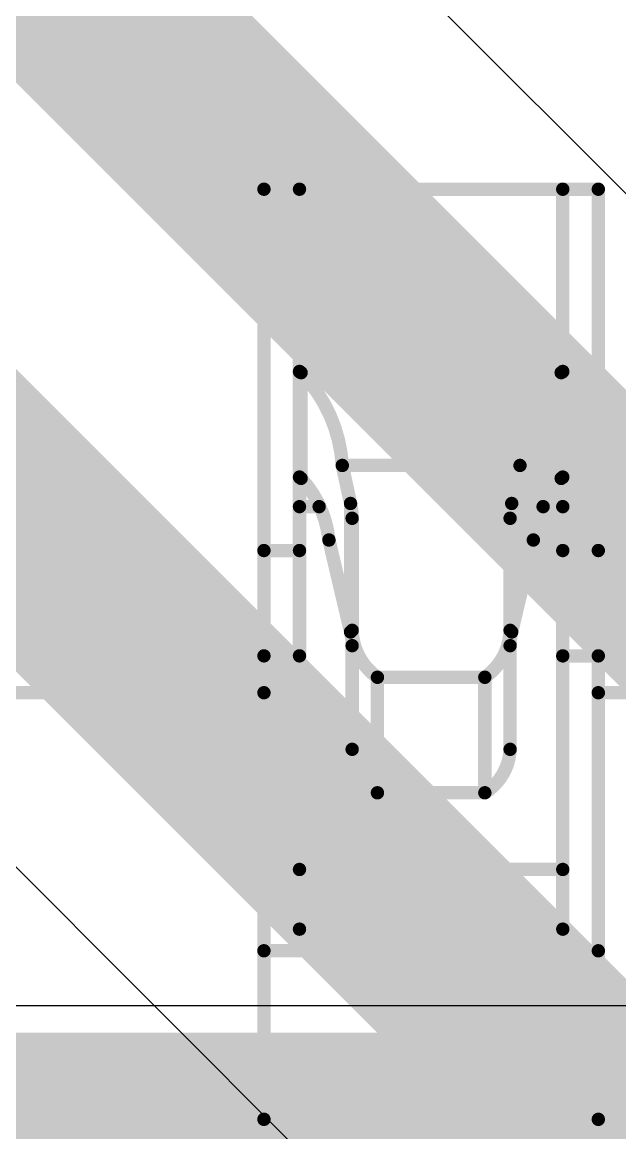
# Model space of a CAD drawing. Header units: inches. Extents: x -6 to 5433, y -4 to 5447.
# Drawn here: x 8.827 to 9.394, y 26.502 to 27.557 of the extents above; entities that cross this region are included whole.
import ezdxf

# ---------------------------------------------------------------- set-up
doc = ezdxf.new("R2010")
doc.units = ezdxf.units.IN
for name, color, linetype in [('Ground', 16, 'Continuous'), ('Mechanical 4', 56, 'Continuous'), ('Top Layer', 1, 'Continuous'), ('Top Solder', 216, 'Continuous')]:
    doc.layers.add(name, color=color, linetype=linetype)

# ---------------------------------------------------------------- blocks, each defined once
blk = doc.blocks.new('QTH_030_01_L_D_A_K_TR_154')
at = {"layer": 'Top Solder'}
for points in [[(5.49590087, 3.91260076), (6.00410153, 3.91260076), (6.00410153, 2.25940112), (5.49590087, 2.25940112)], [(5.99589987, 3.91260076), (6.50410053, 3.91260076), (6.50410053, 2.25940112), (5.99589987, 2.25940112)]]:
    blk.add_hatch(color=216, dxfattribs=at).paths.add_polyline_path(points)

msp = doc.modelspace()

# ---------------------------------------------------------------- linework, layer by layer
at = {"layer": 'Ground'}
for p, q in [((4.635789559999999, 30.9391304), (14.45547782, 21.11944214)), ((13.3982841, 23.39513228), (7.37917498, 29.41423886))]:
    msp.add_line(p, q, dxfattribs=at)
for points in [[(4.8006, 31.10394084, 0.2032, 0.2032, 0), (15.09579404, 20.8087468, 0.2032, 0.2032, 0)], [(7.146096959999999, 29.317696, 0.2032, 0.2032, 0), (15.10239296, 21.3614, 0.2032, 0.2032, 0)]]:
    msp.add_lwpolyline(points, format="xyseb", dxfattribs=at)
at = {"layer": 'Mechanical 4'}
for points in [[(9.0561541, 27.39794622, 0.0127, 0.0127, 0), (9.3736541, 27.39794622, 0.0127, 0.0127, 0)], [(9.0561541, 26.5149457, 0.0127, 0.0127, 0), (9.0561541, 27.39794622, 0.0127, 0.0127, 0)], [(9.08990562, 26.69548128, 0.0127, 0.0127, 0), (9.08990562, 27.39794622, 0.0127, 0.0127, 0)], [(9.33990512, 26.69548128, 0.0127, 0.0127, 0), (9.33990512, 27.39794622, 0.0127, 0.0127, 0)], [(9.3736541, 26.5149457, 0.0127, 0.0127, 0), (9.3736541, 27.39794622, 0.0127, 0.0127, 0)], [(9.0899996, 27.224609, 0.0127, 0.0127, -0.0326054854900271), (9.089903080000001, 27.22474616, 0.0127, 0.0127, 0)], [(9.08990562, 27.22494682, 0.0127, 0.0127, 0), (9.33990512, 27.22494682, 0.0127, 0.0127, 0)], [(9.09007072, 27.22453788, 0.0127, 0.0127, -0.02828759407370729), (9.09000214, 27.224609, 0.0127, 0.0127, 0)], [(9.090164699999999, 27.22445914, 0.0127, 0.0127, -0.02675080195498247), (9.09007072, 27.22453788, 0.0127, 0.0127, 0)], [(9.09028916, 27.22437278, 0.0127, 0.0127, -0.02199381122889191), (9.090164699999999, 27.22445914, 0.0127, 0.0127, 0)], [(9.090456799999998, 27.22427626, 0.0127, 0.0127, -0.01668692775110272), (9.09028916, 27.22437278, 0.0127, 0.0127, 0)], [(9.09066, 27.22416958, 0.0127, 0.0127, -0.009375562057517167), (9.09045426, 27.22427626, 0.0127, 0.0127, 0)], [(9.09089876, 27.22405528, 0.0127, 0.0127, -0.005205298928596965), (9.09066, 27.22416704, 0.0127, 0.0127, 0)], [(9.09089876, 27.22405528, 0.0127, 0.0127, 0), (9.091155299999999, 27.2239359, 0.0127, 0.0127, 0)], [(9.091155299999999, 27.2239359, 0.0127, 0.0127, 0), (9.091424539999998, 27.22381652, 0.0127, 0.0127, 0)], [(9.091424539999998, 27.12343572, 0.0127, 0.0127, 0), (9.091424539999998, 27.22381652, 0.0127, 0.0127, 0)], [(9.091424539999998, 27.22381652, 0.0127, 0.0127, -0.1798941776662689), (9.13053292, 27.13571154, 0.0127, 0.0127, 0)], [(9.299277819999999, 27.13571154, 0.0127, 0.0127, -0.1798941776662689), (9.3383862, 27.22381652, 0.0127, 0.0127, 0)], [(9.3383862, 27.22381652, 0.0127, 0.0127, 0), (9.33889674, 27.22405274, 0.0127, 0.0127, 0)], [(9.3383862, 27.12343572, 0.0127, 0.0127, 0), (9.3383862, 27.22381652, 0.0127, 0.0127, 0)], [(9.33889674, 27.22405274, 0.0127, 0.0127, 0), (9.33913296, 27.2241645, 0.0127, 0.0127, 0)], [(9.339343779999998, 27.22427118, 0.0127, 0.0127, -0.007070259544648636), (9.33913296, 27.2241645, 0.0127, 0.0127, 0)], [(9.339519039999999, 27.22437024, 0.0127, 0.0127, -0.01220881844526763), (9.33934124, 27.22427118, 0.0127, 0.0127, 0)], [(9.33966128, 27.22446168, 0.0127, 0.0127, -0.02261982994822767), (9.33952158, 27.22437024, 0.0127, 0.0127, 0)], [(9.3397578, 27.22454042, 0.0127, 0.0127, -0.03188108952632918), (9.339658739999999, 27.22446168, 0.0127, 0.0127, 0)], [(9.33982384, 27.22461408, 0.0127, 0.0127, -0.03744577971802591), (9.3397578, 27.22454042, 0.0127, 0.0127, 0)], [(9.33986956, 27.22468012, 0.0127, 0.0127, -0.0326886642812205), (9.33982384, 27.22461154, 0.0127, 0.0127, 0)], [(9.33990258, 27.22474616, 0.0127, 0.0127, -0.01323434488207277), (9.33986702, 27.22468012, 0.0127, 0.0127, 0)], [(9.13053292, 27.13571154, 0.0127, 0.0127, 0), (9.299277819999999, 27.13571154, 0.0127, 0.0127, 0)], [(9.13053292, 27.13571154, 0.0127, 0.0127, 0), (9.1383866, 27.0996156, 0.0127, 0.0127, 0)], [(9.29142414, 27.0996156, 0.0127, 0.0127, 0), (9.299277819999999, 27.13571154, 0.0127, 0.0127, 0)], [(9.09000214, 27.1244949, 0.0127, 0.0127, -0.02859692944969303), (9.089903080000001, 27.12467778, 0.0127, 0.0127, 0)], [(9.090164699999999, 27.12429678, 0.0127, 0.0127, -0.05432141879523286), (9.090004679999998, 27.12449744, 0.0127, 0.0127, 0)], [(9.09028916, 27.1241774, 0.0127, 0.0127, -0.02338615136257071), (9.090164699999999, 27.12429424, 0.0127, 0.0127, 0)], [(9.09045426, 27.12405294, 0.0127, 0.0127, -0.01856230620064874), (9.09028916, 27.12417994, 0.0127, 0.0127, 0)], [(9.09066, 27.12390816, 0.0127, 0.0127, -0.01073692515554135), (9.09045426, 27.1240504, 0.0127, 0.0127, 0)], [(9.09089876, 27.12375576, 0.0127, 0.0127, -0.006054831039787345), (9.09066254, 27.12390816, 0.0127, 0.0127, 0)], [(9.09089876, 27.1237583, 0.0127, 0.0127, 0), (9.091155299999999, 27.12359828, 0.0127, 0.0127, 0)], [(9.091155299999999, 27.12359828, 0.0127, 0.0127, 0), (9.091424539999998, 27.12343572, 0.0127, 0.0127, 0)], [(9.091424539999998, 27.12343826, 0.0127, 0.0127, -0.1625908253546253), (9.11786594, 27.0649446, 0.0127, 0.0127, 0)], [(9.3119448, 27.0649446, 0.0127, 0.0127, -0.1625908253546254), (9.3383862, 27.12343826, 0.0127, 0.0127, 0)], [(9.3383862, 27.12343572, 0.0127, 0.0127, 0), (9.33889674, 27.12375322, 0.0127, 0.0127, 0)], [(9.33913296, 27.12390308, 0.0127, 0.0127, -0.004820614362828919), (9.33889674, 27.12375322, 0.0127, 0.0127, 0)], [(9.33934124, 27.12404532, 0.0127, 0.0127, -0.008119958883535592), (9.33913042, 27.12390308, 0.0127, 0.0127, 0)], [(9.339519039999999, 27.12418248, 0.0127, 0.0127, -0.01372913840224091), (9.33934124, 27.12404786, 0.0127, 0.0127, 0)], [(9.339658739999999, 27.12429932, 0.0127, 0.0127, -0.02446216609395667), (9.33952158, 27.12417994, 0.0127, 0.0127, 0)], [(9.3397578, 27.124406, 0.0127, 0.0127, -0.03231853505447358), (9.339658739999999, 27.12429932, 0.0127, 0.0127, 0)], [(9.33982384, 27.12450252, 0.0127, 0.0127, -0.03504148004657327), (9.3397578, 27.124406, 0.0127, 0.0127, 0)], [(9.33986956, 27.12459142, 0.0127, 0.0127, -0.02840446108868907), (9.33982384, 27.12450252, 0.0127, 0.0127, 0)], [(9.33990512, 27.12467524, 0.0127, 0.0127, -0.01102179287357627), (9.33986956, 27.12458888, 0.0127, 0.0127, 0)], [(9.08990562, 27.09661078, 0.0127, 0.0127, 0), (9.108566999999999, 27.09661078, 0.0127, 0.0127, 0)], [(9.1383866, 26.9776575, 0.0127, 0.0127, 0), (9.1383866, 27.0996156, 0.0127, 0.0127, 0)], [(9.1383866, 27.0996156, 0.0127, 0.0127, -0.05365795323432798), (9.13990552, 27.085544, 0.0127, 0.0127, 0)], [(9.28990522, 27.085544, 0.0127, 0.0127, -0.05365795323520318), (9.29142414, 27.0996156, 0.0127, 0.0127, 0)], [(9.29142414, 26.9776575, 0.0127, 0.0127, 0), (9.29142414, 27.0996156, 0.0127, 0.0127, 0)], [(9.321243739999998, 27.09661078, 0.0127, 0.0127, 0), (9.33990512, 27.09661078, 0.0127, 0.0127, 0)], [(9.13990552, 26.86619468, 0.0127, 0.0127, 0), (9.13990552, 27.085544, 0.0127, 0.0127, 0)], [(9.28990522, 26.86619468, 0.0127, 0.0127, 0), (9.28990522, 27.085544, 0.0127, 0.0127, 0)], [(9.1178634, 27.06494714, 0.0127, 0.0127, 0), (9.1383866, 26.9776575, 0.0127, 0.0127, 0)], [(9.29142414, 26.9776575, 0.0127, 0.0127, 0), (9.3119448, 27.06494714, 0.0127, 0.0127, 0)], [(9.0561541, 27.05494462, 0.0127, 0.0127, 0), (9.08990562, 27.05494462, 0.0127, 0.0127, 0)], [(9.33990512, 27.05494462, 0.0127, 0.0127, 0), (9.3736541, 27.05494462, 0.0127, 0.0127, 0)], [(9.1383866, 26.9776575, 0.0127, 0.0127, -0.05786387190151768), (9.13990552, 26.96463492, 0.0127, 0.0127, 0)], [(9.163913599999999, 26.93460704, 0.0127, 0.0127, -0.2374801051851251), (9.13990552, 26.97917896, 0.0127, 0.0127, 0)], [(9.28990522, 26.97917896, 0.0127, 0.0127, -0.2374801051860468), (9.26589714, 26.93460704, 0.0127, 0.0127, 0)], [(9.28990522, 26.96463492, 0.0127, 0.0127, -0.05786387190108001), (9.29142414, 26.9776575, 0.0127, 0.0127, 0)], [(9.0561541, 26.95494482, 0.0127, 0.0127, 0), (9.08990562, 26.95494482, 0.0127, 0.0127, 0)], [(9.33990512, 26.95494482, 0.0127, 0.0127, 0), (9.3736541, 26.95494482, 0.0127, 0.0127, 0)], [(9.16391614, 26.93460704, 0.0127, 0.0127, 0), (9.2658946, 26.93460704, 0.0127, 0.0127, 0)], [(9.16391614, 26.82494508, 0.0127, 0.0127, 0), (9.16391614, 26.93460704, 0.0127, 0.0127, 0)], [(9.2658946, 26.82494508, 0.0127, 0.0127, 0), (9.2658946, 26.93460704, 0.0127, 0.0127, 0)], [(8.7386541, 26.91994615999999, 0.0127, 0.0127, 0), (9.0561541, 26.91994615999999, 0.0127, 0.0127, 0)], [(9.3736541, 26.91994615999999, 0.0127, 0.0127, 0), (9.691154099999999, 26.91994615999999, 0.0127, 0.0127, 0)], [(9.163913599999999, 26.82494762, 0.0127, 0.0127, -0.2473774779348601), (9.13990552, 26.86619722, 0.0127, 0.0127, 0)], [(9.28990522, 26.86619722, 0.0127, 0.0127, -0.2473774779353234), (9.26589714, 26.82494762, 0.0127, 0.0127, 0)], [(9.16391614, 26.82494508, 0.0127, 0.0127, 0), (9.2658946, 26.82494508, 0.0127, 0.0127, 0)], [(9.08990562, 26.75215376, 0.0127, 0.0127, 0), (9.33990512, 26.75215376, 0.0127, 0.0127, 0)], [(9.08990562, 26.69548128, 0.0127, 0.0127, 0), (9.33990512, 26.69548128, 0.0127, 0.0127, 0)], [(9.0561541, 26.67494538, 0.0127, 0.0127, 0), (9.3736541, 26.67494538, 0.0127, 0.0127, 0)], [(9.0561541, 26.5149457, 0.0127, 0.0127, 0), (9.3736541, 26.5149457, 0.0127, 0.0127, 0)]]:
    msp.add_lwpolyline(points, format="xyseb", dxfattribs=at)
for points in [[(9.0529791, 27.39794622, 0.00635, 0.00635, 1), (9.0593291, 27.39794622, 0.00635, 0.00635, 1)], [(9.0529791, 27.39794622, 0.00635, 0.00635, 1), (9.0593291, 27.39794622, 0.00635, 0.00635, 1)], [(9.086730619999999, 27.39794622, 0.00635, 0.00635, 1), (9.09308062, 27.39794622, 0.00635, 0.00635, 1)], [(9.33673012, 27.39794622, 0.00635, 0.00635, 1), (9.34308012, 27.39794622, 0.00635, 0.00635, 1)], [(9.370479099999999, 27.39794622, 0.00635, 0.00635, 1), (9.3768291, 27.39794622, 0.00635, 0.00635, 1)], [(9.370479099999999, 27.39794622, 0.00635, 0.00635, 1), (9.3768291, 27.39794622, 0.00635, 0.00635, 1)], [(9.086728079999999, 27.22474616, 0.00635, 0.00635, 1), (9.09307808, 27.22474616, 0.00635, 0.00635, 1)], [(9.086730619999999, 27.22494682, 0.00635, 0.00635, 1), (9.09308062, 27.22494682, 0.00635, 0.00635, 1)], [(9.0868246, 27.224609, 0.00635, 0.00635, 1), (9.0931746, 27.224609, 0.00635, 0.00635, 1)], [(9.086827139999999, 27.224609, 0.00635, 0.00635, 1), (9.09317714, 27.224609, 0.00635, 0.00635, 1)], [(9.08689572, 27.22453788, 0.00635, 0.00635, 1), (9.093245719999999, 27.22453788, 0.00635, 0.00635, 1)], [(9.08689572, 27.22453788, 0.00635, 0.00635, 1), (9.093245719999999, 27.22453788, 0.00635, 0.00635, 1)], [(9.0869897, 27.22445914, 0.00635, 0.00635, 1), (9.0933397, 27.22445914, 0.00635, 0.00635, 1)], [(9.0869897, 27.22445914, 0.00635, 0.00635, 1), (9.0933397, 27.22445914, 0.00635, 0.00635, 1)], [(9.087114159999999, 27.22437278, 0.00635, 0.00635, 1), (9.09346416, 27.22437278, 0.00635, 0.00635, 1)], [(9.087114159999999, 27.22437278, 0.00635, 0.00635, 1), (9.09346416, 27.22437278, 0.00635, 0.00635, 1)], [(9.087279259999999, 27.22427626, 0.00635, 0.00635, 1), (9.09362926, 27.22427626, 0.00635, 0.00635, 1)], [(9.0872818, 27.22427626, 0.00635, 0.00635, 1), (9.093631799999999, 27.22427626, 0.00635, 0.00635, 1)], [(9.087485, 27.22416958, 0.00635, 0.00635, 1), (9.093834999999999, 27.22416958, 0.00635, 0.00635, 1)], [(9.087485, 27.22416704, 0.00635, 0.00635, 1), (9.093834999999999, 27.22416704, 0.00635, 0.00635, 1)], [(9.08772376, 27.22405528, 0.00635, 0.00635, 1), (9.094073759999999, 27.22405528, 0.00635, 0.00635, 1)], [(9.08772376, 27.22405528, 0.00635, 0.00635, 1), (9.094073759999999, 27.22405528, 0.00635, 0.00635, 1)], [(9.0879803, 27.2239359, 0.00635, 0.00635, 1), (9.0943303, 27.2239359, 0.00635, 0.00635, 1)], [(9.0879803, 27.2239359, 0.00635, 0.00635, 1), (9.0943303, 27.2239359, 0.00635, 0.00635, 1)], [(9.08824954, 27.22381652, 0.00635, 0.00635, 1), (9.094599539999999, 27.22381652, 0.00635, 0.00635, 1)], [(9.08824954, 27.22381652, 0.00635, 0.00635, 1), (9.094599539999999, 27.22381652, 0.00635, 0.00635, 1)], [(9.08824954, 27.22381652, 0.00635, 0.00635, 1), (9.094599539999999, 27.22381652, 0.00635, 0.00635, 1)], [(9.3352112, 27.22381652, 0.00635, 0.00635, 1), (9.3415612, 27.22381652, 0.00635, 0.00635, 1)], [(9.3352112, 27.22381652, 0.00635, 0.00635, 1), (9.3415612, 27.22381652, 0.00635, 0.00635, 1)], [(9.3352112, 27.22381652, 0.00635, 0.00635, 1), (9.3415612, 27.22381652, 0.00635, 0.00635, 1)], [(9.335721739999999, 27.22405274, 0.00635, 0.00635, 1), (9.34207174, 27.22405274, 0.00635, 0.00635, 1)], [(9.335721739999999, 27.22405274, 0.00635, 0.00635, 1), (9.34207174, 27.22405274, 0.00635, 0.00635, 1)], [(9.335957959999998, 27.2241645, 0.00635, 0.00635, 1), (9.34230796, 27.2241645, 0.00635, 0.00635, 1)], [(9.335957959999998, 27.2241645, 0.00635, 0.00635, 1), (9.34230796, 27.2241645, 0.00635, 0.00635, 1)], [(9.336166239999999, 27.22427118, 0.00635, 0.00635, 1), (9.34251624, 27.22427118, 0.00635, 0.00635, 1)], [(9.33616878, 27.22427118, 0.00635, 0.00635, 1), (9.34251878, 27.22427118, 0.00635, 0.00635, 1)], [(9.33634404, 27.22437024, 0.00635, 0.00635, 1), (9.34269404, 27.22437024, 0.00635, 0.00635, 1)], [(9.336346579999999, 27.22437024, 0.00635, 0.00635, 1), (9.34269658, 27.22437024, 0.00635, 0.00635, 1)], [(9.33648374, 27.22446168, 0.00635, 0.00635, 1), (9.34283374, 27.22446168, 0.00635, 0.00635, 1)], [(9.33648628, 27.22446168, 0.00635, 0.00635, 1), (9.342836279999998, 27.22446168, 0.00635, 0.00635, 1)], [(9.3365828, 27.22454042, 0.00635, 0.00635, 1), (9.3429328, 27.22454042, 0.00635, 0.00635, 1)], [(9.3365828, 27.22454042, 0.00635, 0.00635, 1), (9.3429328, 27.22454042, 0.00635, 0.00635, 1)], [(9.336648839999999, 27.22461408, 0.00635, 0.00635, 1), (9.34299884, 27.22461408, 0.00635, 0.00635, 1)], [(9.336648839999999, 27.22461154, 0.00635, 0.00635, 1), (9.34299884, 27.22461154, 0.00635, 0.00635, 1)], [(9.33669202, 27.22468012, 0.00635, 0.00635, 1), (9.34304202, 27.22468012, 0.00635, 0.00635, 1)], [(9.33669456, 27.22468012, 0.00635, 0.00635, 1), (9.34304456, 27.22468012, 0.00635, 0.00635, 1)], [(9.33672758, 27.22474616, 0.00635, 0.00635, 1), (9.34307758, 27.22474616, 0.00635, 0.00635, 1)], [(9.33673012, 27.22494682, 0.00635, 0.00635, 1), (9.34308012, 27.22494682, 0.00635, 0.00635, 1)], [(9.12735792, 27.13571154, 0.00635, 0.00635, 1), (9.133707919999999, 27.13571154, 0.00635, 0.00635, 1)], [(9.12735792, 27.13571154, 0.00635, 0.00635, 1), (9.133707919999999, 27.13571154, 0.00635, 0.00635, 1)], [(9.12735792, 27.13571154, 0.00635, 0.00635, 1), (9.133707919999999, 27.13571154, 0.00635, 0.00635, 1)], [(9.29610282, 27.13571154, 0.00635, 0.00635, 1), (9.30245282, 27.13571154, 0.00635, 0.00635, 1)], [(9.29610282, 27.13571154, 0.00635, 0.00635, 1), (9.30245282, 27.13571154, 0.00635, 0.00635, 1)], [(9.29610282, 27.13571154, 0.00635, 0.00635, 1), (9.30245282, 27.13571154, 0.00635, 0.00635, 1)], [(9.086728079999999, 27.12467778, 0.00635, 0.00635, 1), (9.09307808, 27.12467778, 0.00635, 0.00635, 1)], [(9.086827139999999, 27.1244949, 0.00635, 0.00635, 1), (9.09317714, 27.1244949, 0.00635, 0.00635, 1)], [(9.08682968, 27.12449744, 0.00635, 0.00635, 1), (9.09317968, 27.12449744, 0.00635, 0.00635, 1)], [(9.0869897, 27.12429678, 0.00635, 0.00635, 1), (9.0933397, 27.12429678, 0.00635, 0.00635, 1)], [(9.0869897, 27.12429424, 0.00635, 0.00635, 1), (9.0933397, 27.12429424, 0.00635, 0.00635, 1)], [(9.087114159999999, 27.12417994, 0.00635, 0.00635, 1), (9.09346416, 27.12417994, 0.00635, 0.00635, 1)], [(9.087114159999999, 27.1241774, 0.00635, 0.00635, 1), (9.09346416, 27.1241774, 0.00635, 0.00635, 1)], [(9.087279259999999, 27.12405294, 0.00635, 0.00635, 1), (9.09362926, 27.12405294, 0.00635, 0.00635, 1)], [(9.087279259999999, 27.1240504, 0.00635, 0.00635, 1), (9.09362926, 27.1240504, 0.00635, 0.00635, 1)], [(9.087485, 27.12390816, 0.00635, 0.00635, 1), (9.093834999999999, 27.12390816, 0.00635, 0.00635, 1)], [(9.08748754, 27.12390816, 0.00635, 0.00635, 1), (9.093837539999999, 27.12390816, 0.00635, 0.00635, 1)], [(9.08772376, 27.1237583, 0.00635, 0.00635, 1), (9.094073759999999, 27.1237583, 0.00635, 0.00635, 1)], [(9.08772376, 27.12375576, 0.00635, 0.00635, 1), (9.094073759999999, 27.12375576, 0.00635, 0.00635, 1)], [(9.0879803, 27.12359828, 0.00635, 0.00635, 1), (9.0943303, 27.12359828, 0.00635, 0.00635, 1)], [(9.0879803, 27.12359828, 0.00635, 0.00635, 1), (9.0943303, 27.12359828, 0.00635, 0.00635, 1)], [(9.08824954, 27.12343826, 0.00635, 0.00635, 1), (9.094599539999999, 27.12343826, 0.00635, 0.00635, 1)], [(9.08824954, 27.12343572, 0.00635, 0.00635, 1), (9.094599539999999, 27.12343572, 0.00635, 0.00635, 1)], [(9.08824954, 27.12343572, 0.00635, 0.00635, 1), (9.094599539999999, 27.12343572, 0.00635, 0.00635, 1)], [(9.3352112, 27.12343826, 0.00635, 0.00635, 1), (9.3415612, 27.12343826, 0.00635, 0.00635, 1)], [(9.3352112, 27.12343572, 0.00635, 0.00635, 1), (9.3415612, 27.12343572, 0.00635, 0.00635, 1)], [(9.3352112, 27.12343572, 0.00635, 0.00635, 1), (9.3415612, 27.12343572, 0.00635, 0.00635, 1)], [(9.335721739999999, 27.12375322, 0.00635, 0.00635, 1), (9.34207174, 27.12375322, 0.00635, 0.00635, 1)], [(9.335721739999999, 27.12375322, 0.00635, 0.00635, 1), (9.34207174, 27.12375322, 0.00635, 0.00635, 1)], [(9.33595542, 27.12390308, 0.00635, 0.00635, 1), (9.342305419999999, 27.12390308, 0.00635, 0.00635, 1)], [(9.335957959999998, 27.12390308, 0.00635, 0.00635, 1), (9.34230796, 27.12390308, 0.00635, 0.00635, 1)], [(9.336166239999999, 27.12404786, 0.00635, 0.00635, 1), (9.34251624, 27.12404786, 0.00635, 0.00635, 1)], [(9.336166239999999, 27.12404532, 0.00635, 0.00635, 1), (9.34251624, 27.12404532, 0.00635, 0.00635, 1)], [(9.33634404, 27.12418248, 0.00635, 0.00635, 1), (9.34269404, 27.12418248, 0.00635, 0.00635, 1)], [(9.336346579999999, 27.12417994, 0.00635, 0.00635, 1), (9.34269658, 27.12417994, 0.00635, 0.00635, 1)], [(9.33648374, 27.12429932, 0.00635, 0.00635, 1), (9.34283374, 27.12429932, 0.00635, 0.00635, 1)], [(9.33648374, 27.12429932, 0.00635, 0.00635, 1), (9.34283374, 27.12429932, 0.00635, 0.00635, 1)], [(9.3365828, 27.124406, 0.00635, 0.00635, 1), (9.3429328, 27.124406, 0.00635, 0.00635, 1)], [(9.3365828, 27.124406, 0.00635, 0.00635, 1), (9.3429328, 27.124406, 0.00635, 0.00635, 1)], [(9.336648839999999, 27.12450252, 0.00635, 0.00635, 1), (9.34299884, 27.12450252, 0.00635, 0.00635, 1)], [(9.336648839999999, 27.12450252, 0.00635, 0.00635, 1), (9.34299884, 27.12450252, 0.00635, 0.00635, 1)], [(9.33669456, 27.12459142, 0.00635, 0.00635, 1), (9.34304456, 27.12459142, 0.00635, 0.00635, 1)], [(9.33669456, 27.12458888, 0.00635, 0.00635, 1), (9.34304456, 27.12458888, 0.00635, 0.00635, 1)], [(9.33673012, 27.12467524, 0.00635, 0.00635, 1), (9.34308012, 27.12467524, 0.00635, 0.00635, 1)], [(9.086730619999999, 27.09661078, 0.00635, 0.00635, 1), (9.09308062, 27.09661078, 0.00635, 0.00635, 1)], [(9.105392, 27.09661078, 0.00635, 0.00635, 1), (9.111742, 27.09661078, 0.00635, 0.00635, 1)], [(9.135211599999998, 27.0996156, 0.00635, 0.00635, 1), (9.1415616, 27.0996156, 0.00635, 0.00635, 1)], [(9.135211599999998, 27.0996156, 0.00635, 0.00635, 1), (9.1415616, 27.0996156, 0.00635, 0.00635, 1)], [(9.135211599999998, 27.0996156, 0.00635, 0.00635, 1), (9.1415616, 27.0996156, 0.00635, 0.00635, 1)], [(9.28824914, 27.0996156, 0.00635, 0.00635, 1), (9.294599139999999, 27.0996156, 0.00635, 0.00635, 1)], [(9.28824914, 27.0996156, 0.00635, 0.00635, 1), (9.294599139999999, 27.0996156, 0.00635, 0.00635, 1)], [(9.28824914, 27.0996156, 0.00635, 0.00635, 1), (9.294599139999999, 27.0996156, 0.00635, 0.00635, 1)], [(9.31806874, 27.09661078, 0.00635, 0.00635, 1), (9.32441874, 27.09661078, 0.00635, 0.00635, 1)], [(9.33673012, 27.09661078, 0.00635, 0.00635, 1), (9.34308012, 27.09661078, 0.00635, 0.00635, 1)], [(9.136730519999999, 27.085544, 0.00635, 0.00635, 1), (9.14308052, 27.085544, 0.00635, 0.00635, 1)], [(9.136730519999999, 27.085544, 0.00635, 0.00635, 1), (9.14308052, 27.085544, 0.00635, 0.00635, 1)], [(9.286730219999999, 27.085544, 0.00635, 0.00635, 1), (9.29308022, 27.085544, 0.00635, 0.00635, 1)], [(9.286730219999999, 27.085544, 0.00635, 0.00635, 1), (9.29308022, 27.085544, 0.00635, 0.00635, 1)], [(9.114688399999999, 27.06494714, 0.00635, 0.00635, 1), (9.1210384, 27.06494714, 0.00635, 0.00635, 1)], [(9.11469094, 27.0649446, 0.00635, 0.00635, 1), (9.121040939999999, 27.0649446, 0.00635, 0.00635, 1)], [(9.3087698, 27.06494714, 0.00635, 0.00635, 1), (9.3151198, 27.06494714, 0.00635, 0.00635, 1)], [(9.3087698, 27.0649446, 0.00635, 0.00635, 1), (9.3151198, 27.0649446, 0.00635, 0.00635, 1)], [(9.0529791, 27.05494462, 0.00635, 0.00635, 1), (9.0593291, 27.05494462, 0.00635, 0.00635, 1)], [(9.086730619999999, 27.05494462, 0.00635, 0.00635, 1), (9.09308062, 27.05494462, 0.00635, 0.00635, 1)], [(9.33673012, 27.05494462, 0.00635, 0.00635, 1), (9.34308012, 27.05494462, 0.00635, 0.00635, 1)], [(9.370479099999999, 27.05494462, 0.00635, 0.00635, 1), (9.3768291, 27.05494462, 0.00635, 0.00635, 1)], [(9.135211599999998, 26.9776575, 0.00635, 0.00635, 1), (9.1415616, 26.9776575, 0.00635, 0.00635, 1)], [(9.135211599999998, 26.9776575, 0.00635, 0.00635, 1), (9.1415616, 26.9776575, 0.00635, 0.00635, 1)], [(9.135211599999998, 26.9776575, 0.00635, 0.00635, 1), (9.1415616, 26.9776575, 0.00635, 0.00635, 1)], [(9.136730519999999, 26.97917896, 0.00635, 0.00635, 1), (9.14308052, 26.97917896, 0.00635, 0.00635, 1)], [(9.286730219999999, 26.97917896, 0.00635, 0.00635, 1), (9.29308022, 26.97917896, 0.00635, 0.00635, 1)], [(9.28824914, 26.9776575, 0.00635, 0.00635, 1), (9.294599139999999, 26.9776575, 0.00635, 0.00635, 1)], [(9.28824914, 26.9776575, 0.00635, 0.00635, 1), (9.294599139999999, 26.9776575, 0.00635, 0.00635, 1)], [(9.28824914, 26.9776575, 0.00635, 0.00635, 1), (9.294599139999999, 26.9776575, 0.00635, 0.00635, 1)], [(9.136730519999999, 26.96463492, 0.00635, 0.00635, 1), (9.14308052, 26.96463492, 0.00635, 0.00635, 1)], [(9.286730219999999, 26.96463492, 0.00635, 0.00635, 1), (9.29308022, 26.96463492, 0.00635, 0.00635, 1)], [(9.0529791, 26.95494482, 0.00635, 0.00635, 1), (9.0593291, 26.95494482, 0.00635, 0.00635, 1)], [(9.086730619999999, 26.95494482, 0.00635, 0.00635, 1), (9.09308062, 26.95494482, 0.00635, 0.00635, 1)], [(9.33673012, 26.95494482, 0.00635, 0.00635, 1), (9.34308012, 26.95494482, 0.00635, 0.00635, 1)], [(9.370479099999999, 26.95494482, 0.00635, 0.00635, 1), (9.3768291, 26.95494482, 0.00635, 0.00635, 1)], [(9.1607386, 26.93460704, 0.00635, 0.00635, 1), (9.1670886, 26.93460704, 0.00635, 0.00635, 1)], [(9.160741139999999, 26.93460704, 0.00635, 0.00635, 1), (9.167091139999998, 26.93460704, 0.00635, 0.00635, 1)], [(9.160741139999999, 26.93460704, 0.00635, 0.00635, 1), (9.167091139999998, 26.93460704, 0.00635, 0.00635, 1)], [(9.262719599999999, 26.93460704, 0.00635, 0.00635, 1), (9.2690696, 26.93460704, 0.00635, 0.00635, 1)], [(9.262719599999999, 26.93460704, 0.00635, 0.00635, 1), (9.2690696, 26.93460704, 0.00635, 0.00635, 1)], [(9.26272214, 26.93460704, 0.00635, 0.00635, 1), (9.269072139999999, 26.93460704, 0.00635, 0.00635, 1)], [(9.0529791, 26.91994615999999, 0.00635, 0.00635, 1), (9.0593291, 26.91994615999999, 0.00635, 0.00635, 1)], [(9.370479099999999, 26.91994615999999, 0.00635, 0.00635, 1), (9.3768291, 26.91994615999999, 0.00635, 0.00635, 1)], [(9.136730519999999, 26.86619722, 0.00635, 0.00635, 1), (9.14308052, 26.86619722, 0.00635, 0.00635, 1)], [(9.136730519999999, 26.86619468, 0.00635, 0.00635, 1), (9.14308052, 26.86619468, 0.00635, 0.00635, 1)], [(9.286730219999999, 26.86619722, 0.00635, 0.00635, 1), (9.29308022, 26.86619722, 0.00635, 0.00635, 1)], [(9.286730219999999, 26.86619468, 0.00635, 0.00635, 1), (9.29308022, 26.86619468, 0.00635, 0.00635, 1)], [(9.1607386, 26.82494762, 0.00635, 0.00635, 1), (9.1670886, 26.82494762, 0.00635, 0.00635, 1)], [(9.160741139999999, 26.82494508, 0.00635, 0.00635, 1), (9.167091139999998, 26.82494508, 0.00635, 0.00635, 1)], [(9.160741139999999, 26.82494508, 0.00635, 0.00635, 1), (9.167091139999998, 26.82494508, 0.00635, 0.00635, 1)], [(9.262719599999999, 26.82494508, 0.00635, 0.00635, 1), (9.2690696, 26.82494508, 0.00635, 0.00635, 1)], [(9.262719599999999, 26.82494508, 0.00635, 0.00635, 1), (9.2690696, 26.82494508, 0.00635, 0.00635, 1)], [(9.26272214, 26.82494762, 0.00635, 0.00635, 1), (9.269072139999999, 26.82494762, 0.00635, 0.00635, 1)], [(9.086730619999999, 26.75215376, 0.00635, 0.00635, 1), (9.09308062, 26.75215376, 0.00635, 0.00635, 1)], [(9.33673012, 26.75215376, 0.00635, 0.00635, 1), (9.34308012, 26.75215376, 0.00635, 0.00635, 1)], [(9.086730619999999, 26.69548128, 0.00635, 0.00635, 1), (9.09308062, 26.69548128, 0.00635, 0.00635, 1)], [(9.086730619999999, 26.69548128, 0.00635, 0.00635, 1), (9.09308062, 26.69548128, 0.00635, 0.00635, 1)], [(9.33673012, 26.69548128, 0.00635, 0.00635, 1), (9.34308012, 26.69548128, 0.00635, 0.00635, 1)], [(9.33673012, 26.69548128, 0.00635, 0.00635, 1), (9.34308012, 26.69548128, 0.00635, 0.00635, 1)], [(9.0529791, 26.67494538, 0.00635, 0.00635, 1), (9.0593291, 26.67494538, 0.00635, 0.00635, 1)], [(9.370479099999999, 26.67494538, 0.00635, 0.00635, 1), (9.3768291, 26.67494538, 0.00635, 0.00635, 1)], [(9.0529791, 26.5149457, 0.00635, 0.00635, 1), (9.0593291, 26.5149457, 0.00635, 0.00635, 1)], [(9.0529791, 26.5149457, 0.00635, 0.00635, 1), (9.0593291, 26.5149457, 0.00635, 0.00635, 1)], [(9.370479099999999, 26.5149457, 0.00635, 0.00635, 1), (9.3768291, 26.5149457, 0.00635, 0.00635, 1)], [(9.370479099999999, 26.5149457, 0.00635, 0.00635, 1), (9.3768291, 26.5149457, 0.00635, 0.00635, 1)]]:
    msp.add_lwpolyline(points, format="xyseb", close=True, dxfattribs=at)
at = {"layer": 'Top Layer'}
msp.add_line((10.32752062, 26.62274584), (8.28110104, 26.62274584), dxfattribs=at)

# ---------------------------------------------------------------- block references
at = {"rotation": 180}
msp.add_blockref('QTH_030_01_L_D_A_K_TR_154', (15.3105993, 28.85674696), dxfattribs=at)

doc.saveas('drawing.dxf')
